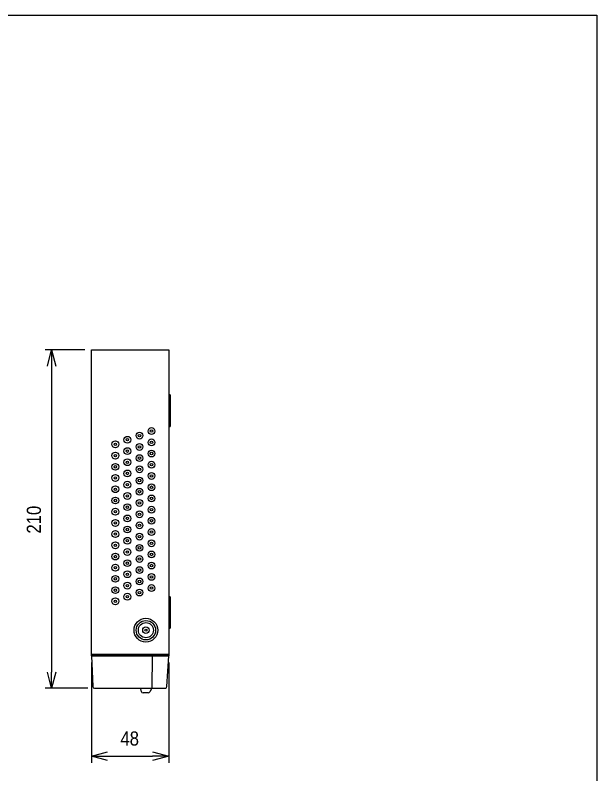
# Model space of a CAD drawing. Units: millimetres on the paper. Extents: x -139 to 141, y -98 to 91.
# Drawn here: x 50.7 to 140.9, y -26.5 to 91.2 of the extents above; entities that cross this region are included whole.
import ezdxf
from ezdxf.enums import TextEntityAlignment as Align

# ---------------------------------------------------------------- set-up
doc = ezdxf.new("R2010")
doc.units = ezdxf.units.MM
doc.layers.add('0-0_0', color=4, linetype='Continuous')
doc.layers.add('0-1_外形線', color=4, linetype='Continuous')
doc.styles.add('ＭＳ Ｐゴシック', font='')
doc.styles.get('ＭＳ Ｐゴシック').set_extended_font_data('MS PGothic')

msp = doc.modelspace()

# ---------------------------------------------------------------- linework, layer by layer
at = {"layer": '0-0_0'}
for p, q in [((56.362, 39.292), (56.362, 36.792)), ((56.362, -13.208), (56.362, -10.708)), ((62.527, -23.755), (65.027, -23.755)), ((74.527, -23.755), (72.027, -23.755))]:
    msp.add_line(p, q, dxfattribs=at)
for points in [[(55.692, 36.792), (56.362, 39.292), (57.032, 36.792)], [(57.032, -10.708), (56.362, -13.208), (55.692, -10.708)], [(65.027, -24.425), (62.527, -23.755), (65.027, -23.086)], [(72.027, -23.086), (74.527, -23.755), (72.027, -24.425)]]:
    msp.add_lwpolyline(points, dxfattribs=at)
at = {"layer": '0-1_外形線'}
for p, q in [((61.527, 39.292), (55.362, 39.292)), ((56.362, 36.792), (56.362, -10.708)), ((74.608, 32.359), (74.538, 32.359)), ((74.81, 27.561), (74.81, 32.158)), ((74.608, 1.054), (74.538, 1.054)), ((74.81, -3.745), (74.81, 0.852)), ((62.527, -7.926), (74.527, -7.926)), ((62.527, -8.188), (74.527, -8.188)), ((62.527, -8.189), (62.728, -12.95)), ((71.973, -8.188), (71.895, -13.204)), ((74.251, -12.953), (74.527, -8.188)), ((62.527, -9.188), (62.527, -24.755)), ((74.527, -9.188), (74.527, -24.755)), ((61.996, -13.208), (55.362, -13.208)), ((62.996, -13.208), (74.084, -13.208)), ((70.27, -13.681), (70.196, -13.209)), ((71.341, -13.909), (70.536, -13.909)), ((70.771, -13.208), (70.771, -13.218)), ((71.901, -13.208), (71.574, -13.774)), ((65.027, -23.755), (72.027, -23.755))]:
    msp.add_line(p, q, dxfattribs=at)
for points in [[(-139.341, 91.229), (140.925, 91.229), (140.925, -98.455), (-139.341, -98.455)], [(62.527, 39.292), (74.527, 39.292), (74.527, -8.189), (62.527, -8.189)]]:
    msp.add_lwpolyline(points, close=True, dxfattribs=at)
for points in [[(74.538, 32.359), (74.538, 27.36), (74.608, 27.36)], [(74.538, 1.054), (74.538, -3.946), (74.608, -3.946)]]:
    msp.add_lwpolyline(points, dxfattribs=at)
for centre, radius in [((71.845, 26.703), 0.528), ((69.983, 25.996), 0.528), ((69.983, 25.996), 0.192), ((71.845, 26.703), 0.192), ((66.24, 24.645), 0.528), ((66.24, 24.645), 0.192), ((68.103, 25.351), 0.528), ((68.103, 25.351), 0.192), ((69.983, 24.236), 0.528), ((71.845, 24.943), 0.528), ((71.845, 24.943), 0.192), ((68.103, 23.591), 0.528), ((68.103, 23.591), 0.192), ((69.983, 24.236), 0.192), ((71.845, 23.212), 0.528), ((66.24, 22.884), 0.528), ((66.24, 22.884), 0.192), ((68.103, 21.86), 0.528), ((69.983, 22.505), 0.528), ((69.983, 22.505), 0.192), ((71.845, 23.212), 0.192), ((66.24, 21.154), 0.528), ((66.24, 21.154), 0.192), ((68.103, 21.86), 0.192), ((69.983, 20.77), 0.528), ((71.845, 21.477), 0.528), ((71.845, 21.477), 0.192), ((68.103, 20.125), 0.528), ((68.103, 20.125), 0.192), ((69.983, 20.77), 0.192), ((71.845, 19.729), 0.528), ((66.24, 19.419), 0.528), ((66.24, 19.419), 0.192), ((68.103, 18.378), 0.528), ((69.983, 19.023), 0.528), ((69.983, 19.023), 0.192), ((71.845, 19.729), 0.192), ((66.24, 17.671), 0.528), ((66.24, 17.671), 0.192), ((68.103, 18.378), 0.192), ((69.983, 17.279), 0.528), ((71.845, 17.986), 0.528), ((71.845, 17.986), 0.192), ((68.103, 16.634), 0.528), ((68.103, 16.634), 0.192), ((69.983, 17.279), 0.192), ((71.845, 16.246), 0.528), ((66.24, 15.927), 0.528), ((66.24, 15.927), 0.192), ((68.103, 14.895), 0.528), ((69.983, 15.54), 0.528), ((69.983, 15.54), 0.192), ((71.845, 16.246), 0.192), ((66.24, 14.188), 0.528), ((66.24, 14.188), 0.192), ((68.103, 14.895), 0.192), ((69.983, 13.789), 0.528), ((71.845, 14.496), 0.528), ((71.845, 14.496), 0.192), ((66.24, 12.438), 0.528), ((68.103, 13.144), 0.528), ((68.103, 13.144), 0.192), ((69.983, 13.789), 0.192), ((71.845, 12.778), 0.528), ((71.845, 12.778), 0.192), ((66.24, 12.438), 0.192), ((68.103, 11.427), 0.528), ((69.983, 12.072), 0.528), ((69.983, 12.072), 0.192), ((66.24, 10.72), 0.528), ((66.24, 10.72), 0.192), ((68.103, 11.427), 0.192), ((69.983, 10.324), 0.528), ((71.845, 11.03), 0.528), ((71.845, 11.03), 0.192), ((66.24, 8.972), 0.528), ((68.103, 9.679), 0.528), ((68.103, 9.679), 0.192), ((69.983, 10.324), 0.192), ((71.845, 9.286), 0.528), ((71.845, 9.286), 0.192), ((66.24, 8.972), 0.192), ((68.103, 7.934), 0.528), ((69.983, 8.579), 0.528), ((69.983, 8.579), 0.192), ((66.24, 7.228), 0.528), ((66.24, 7.228), 0.192), ((68.103, 7.934), 0.192), ((69.983, 6.849), 0.528), ((71.845, 7.555), 0.528), ((71.845, 7.555), 0.192), ((66.24, 5.497), 0.528), ((68.103, 6.204), 0.528), ((68.103, 6.204), 0.192), ((69.983, 6.849), 0.192), ((71.845, 5.833), 0.528), ((71.845, 5.833), 0.192), ((66.24, 5.497), 0.192), ((68.103, 4.481), 0.528), ((69.983, 5.126), 0.528), ((69.983, 5.126), 0.192), ((66.24, 3.775), 0.528), ((66.24, 3.775), 0.192), ((68.103, 4.481), 0.192), ((69.983, 3.363), 0.528), ((69.983, 3.363), 0.192), ((71.845, 4.069), 0.528), ((71.845, 4.069), 0.192), ((66.24, 2.011), 0.528), ((68.103, 2.718), 0.528), ((68.103, 2.718), 0.192), ((71.845, 2.347), 0.528), ((71.845, 2.347), 0.192), ((66.24, 2.011), 0.192), ((68.103, 0.995), 0.528), ((68.103, 0.995), 0.192), ((69.983, 1.64), 0.528), ((69.983, 1.64), 0.192), ((66.24, 0.289), 0.528), ((66.24, 0.289), 0.192), ((70.982, -4.201), 1.847), ((70.982, -4.201), 1.51), ((70.982, -4.201), 1.174), ((70.982, -4.201), 0.502), ((70.982, -4.201), 0.166)]:
    msp.add_circle(centre, radius, dxfattribs=at)
for centre, radius, start, end in [((74.608, 32.158), 0.202, 0, 90), ((74.608, 27.561), 0.202, 270, 360), ((74.608, 0.852), 0.202, 0, 90), ((74.608, -3.745), 0.202, 270, 360), ((62.996, -12.939), 0.269, 182.41562, 270), ((70.536, -13.64), 0.269, 188.87577, 270), ((71.341, -13.64), 0.269, 270, 329.98887), ((73.982, -12.937), 0.269, 270, 356.68595)]:
    msp.add_arc(centre, radius, start, end, dxfattribs=at)

# ---------------------------------------------------------------- texts
at = {"layer": '0-1_外形線', "style": 'ＭＳ Ｐゴシック', "width": 0.9}
msp.add_text('210', height=2.199, rotation=90, dxfattribs=at).set_placement((55.362, 10.792), align=Align.BOTTOM_LEFT)
msp.add_text('48', height=2.199, dxfattribs=at).set_placement((67.027, -22.755), align=Align.BOTTOM_LEFT)

doc.saveas('drawing.dxf')
